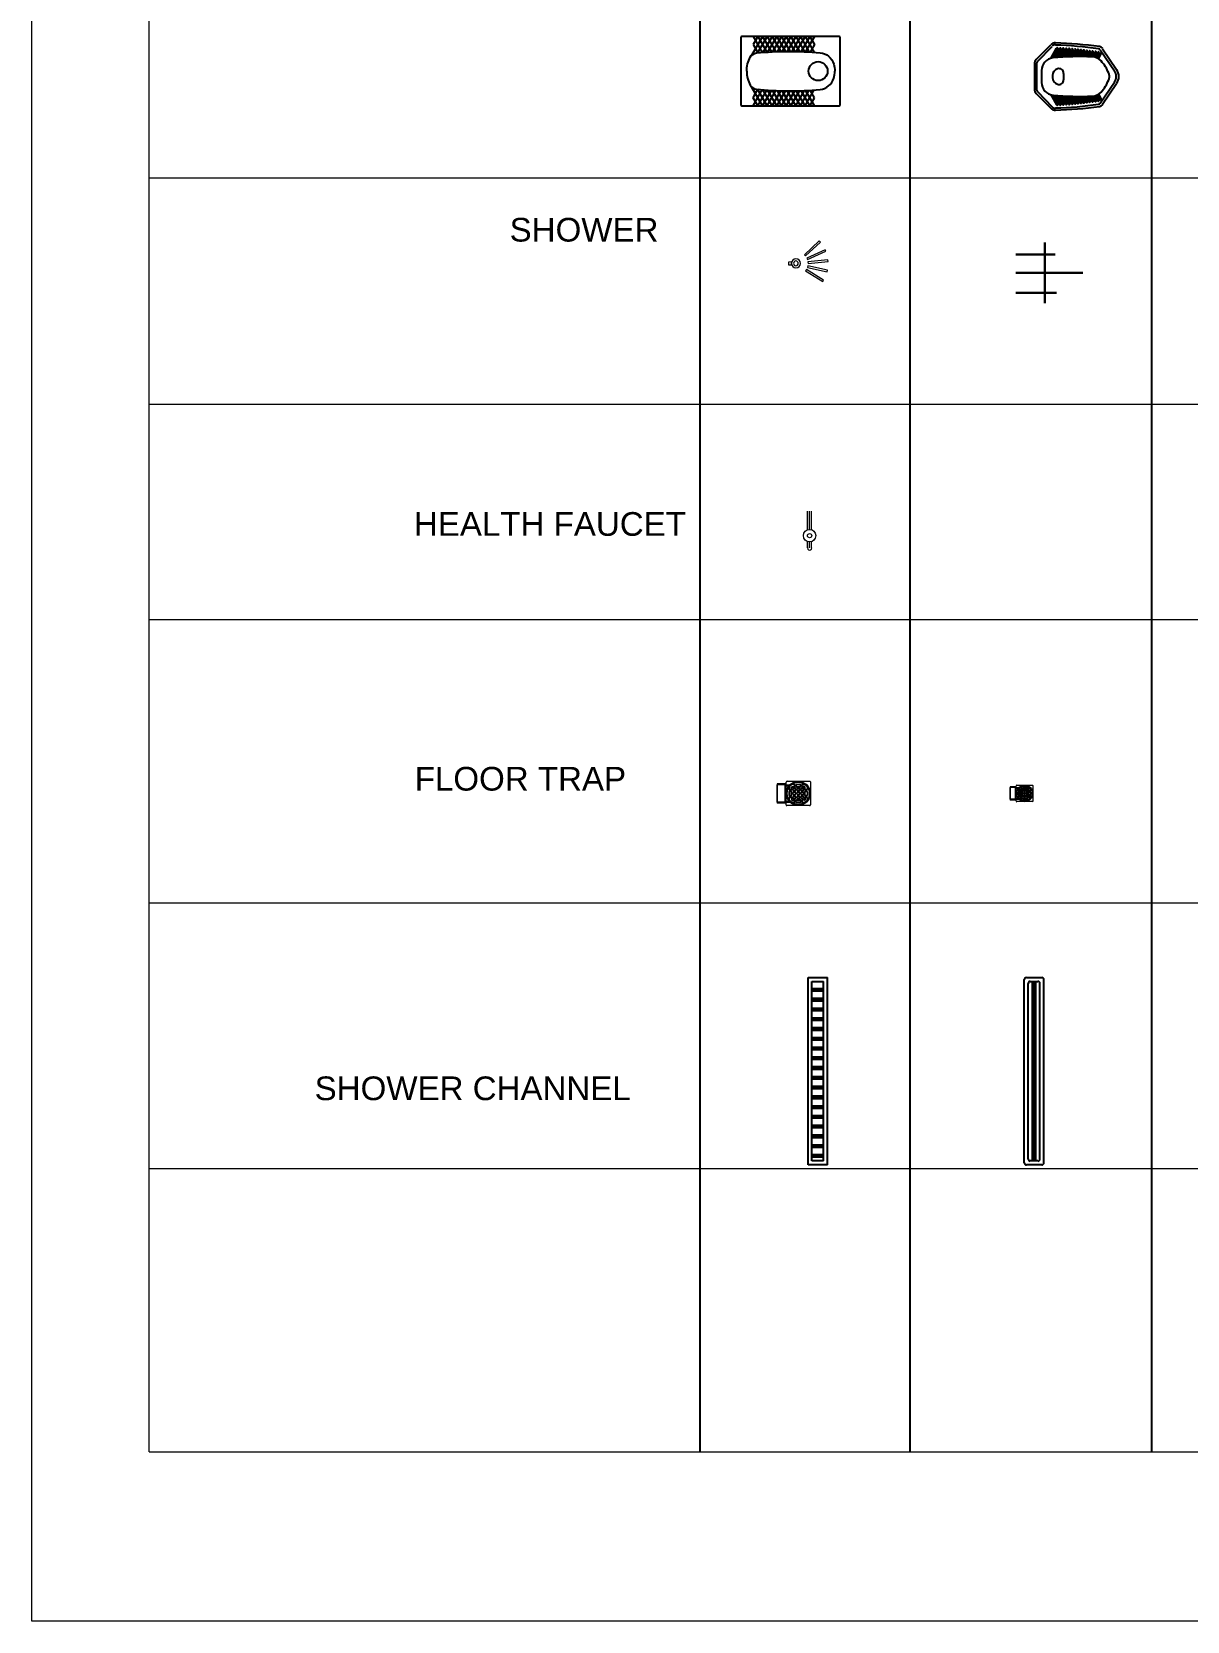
# Model space of a CAD drawing. Header units: millimetres. Extents: x 7765 to 58251, y -31150 to 10119.
# Drawn here: x 7765 to 15084, y -31150 to -21087 of the extents above; entities that cross this region are included whole.
import ezdxf

# ---------------------------------------------------------------- set-up
doc = ezdxf.new("R2010")
doc.units = ezdxf.units.MM
for name, color, linetype in [('cad-block.com', 250, 'Continuous'), ('CLINGLIGHT', 1, 'Continuous'), ('PLNT', 96, 'Continuous'), ('PP-AC RETURN PIPE', 11, 'Continuous')]:
    doc.layers.add(name, color=color, linetype=linetype)
for name, color, linetype, lineweight in [('FUR', 7, 'Continuous', 15), ('PP-OUTER', 7, 'Continuous', 5), ('SANITARY', 7, 'Continuous', 5), ('Sanitary Fix', 122, 'Continuous', 13), ('text', 7, 'Continuous', 5)]:
    doc.layers.add(name, color=color, linetype=linetype, lineweight=lineweight)
doc.styles.get("Standard").update_dxf_attribs({"font": 'Arial.ttf'})

# ---------------------------------------------------------------- blocks, each defined once
blk = doc.blocks.new('Squat toilet 1_top_cad-block.com')
at = {"color": 0}
blk.add_lwpolyline([(620, -850, 0.414214), (630, -840), (630, -420, 0.414214), (620, -410), (10, -410, 0.414214), (0, -420), (0, -840, 0.414214), (10, -850)], format="xyb", close=True, dxfattribs=at)
for points in [[(192, -410), (162, -462)], [(162, -410), (219, -507)], [(162, -462), (190, -509)], [(222, -410), (164, -511)], [(192, -410), (248, -506)], [(252, -410), (196, -509)], [(222, -410), (278, -505)], [(282, -410), (226, -507)], [(252, -410), (307, -505)], [(312, -410), (257, -506)], [(282, -410), (337, -505)], [(342, -410), (287, -505)], [(312, -410), (368, -506)], [(372, -410), (318, -505)], [(342, -410), (398, -506)], [(402, -410), (347, -505)], [(372, -410), (429, -508)], [(432, -410), (377, -506)], [(402, -410), (460, -510)], [(462, -410), (407, -507)], [(432, -410), (491, -512)], [(492, -410), (436, -508)], [(462, -410), (523, -515)], [(522, -410), (465, -510)], [(492, -410), (562, -530)], [(552, -410), (494, -512)], [(522, -410), (552, -462)], [(552, -462), (522, -515)], [(162, -798), (190, -751)], [(162, -850), (219, -753)], [(192, -850), (162, -798)], [(222, -850), (164, -749)], [(192, -850), (248, -754)], [(252, -850), (196, -751)], [(222, -850), (278, -755)], [(282, -850), (226, -753)], [(252, -850), (307, -755)], [(312, -850), (257, -754)], [(282, -850), (337, -755)], [(342, -850), (287, -755)], [(312, -850), (368, -754)], [(372, -850), (318, -755)], [(342, -850), (398, -754)], [(402, -850), (347, -755)], [(372, -850), (429, -752)], [(432, -850), (377, -754)], [(402, -850), (460, -750)], [(462, -850), (407, -753)], [(432, -850), (491, -748)], [(492, -850), (436, -752)], [(462, -850), (523, -745)], [(522, -850), (465, -750)], [(492, -850), (562, -730)], [(552, -850), (494, -748)], [(552, -798), (522, -745)], [(522, -850), (552, -798)]]:
    blk.add_lwpolyline(points, dxfattribs=at)
for points in [[(592, -630, 0.121831), (570, -542, 0.252068), (531, -515, 0.046835), (128, -514, 0.307999), (41, -585, 0.071783), (34, -630)], [(592, -630, -0.121831), (570, -718, -0.252068), (531, -745, -0.046835), (128, -746, -0.307999), (41, -675, -0.071783), (34, -630)]]:
    blk.add_lwpolyline(points, format="xyb", dxfattribs=at)
blk.add_circle((140, -630), 60, dxfattribs=at)
blk = doc.blocks.new('Squat toilet 6_top_cad-block.com')
at = {"color": 0}
for p, q in [((11, 107), (103, 200)), ((21, 98), (113, 191)), ((104, 115), (141, 180)), ((114, 117), (148, 176)), ((125, 118), (160, 179)), ((135, 119), (167, 175)), ((146, 120), (179, 177)), ((156, 121), (186, 173)), ((167, 121), (198, 176)), ((176, 122), (205, 172)), ((187, 123), (217, 175)), ((197, 123), (224, 171)), ((207, 124), (236, 173)), ((217, 124), (243, 169)), ((227, 125), (254, 171)), ((237, 125), (261, 167)), ((247, 125), (273, 170)), ((257, 125), (280, 166)), ((267, 125), (292, 168)), ((276, 126), (298, 164)), ((287, 126), (310, 166)), ((296, 126), (317, 162)), ((306, 126), (328, 163)), ((316, 125), (335, 159)), ((326, 125), (347, 161)), ((335, 125), (354, 157)), ((345, 125), (365, 159)), ((354, 124), (372, 155)), ((364, 124), (383, 156)), ((373, 123), (390, 152)), ((383, 122), (401, 154)), ((391, 119), (408, 150)), ((399, 116), (419, 151)), ((406, 112), (426, 147)), ((417, 169), (507, 35)), ((432, 176), (521, 45)), ((0, 79), (0, -79)), ((13, 79), (13, -79)), ((45, 38), (45, -38)), ((114, 6), (114, -6)), ((185, 20), (185, -20)), ((21, -98), (113, -192)), ((417, -169), (507, -35)), ((432, -176), (521, -45)), ((11, -107), (103, -200)), ((104, -115), (141, -180)), ((114, -117), (148, -176)), ((125, -118), (160, -179)), ((135, -119), (167, -175)), ((146, -120), (179, -177)), ((156, -121), (186, -173)), ((167, -121), (198, -176)), ((176, -122), (205, -172)), ((187, -123), (217, -175)), ((197, -123), (224, -171)), ((207, -124), (236, -173)), ((217, -124), (243, -169)), ((227, -125), (254, -171)), ((237, -125), (261, -167)), ((247, -125), (273, -170)), ((257, -125), (280, -166)), ((267, -125), (292, -168)), ((276, -126), (298, -164)), ((287, -126), (310, -166)), ((296, -126), (317, -162)), ((306, -126), (328, -163)), ((316, -125), (335, -159)), ((326, -125), (347, -161)), ((335, -125), (354, -157)), ((345, -125), (365, -159)), ((354, -124), (372, -155)), ((364, -124), (383, -156)), ((373, -123), (390, -152)), ((383, -122), (401, -154)), ((391, -119), (408, -150)), ((399, -116), (419, -151)), ((406, -112), (426, -147))]:
    blk.add_line(p, q, dxfattribs=at)
for centre, radius, start, end in [((132, 173), 40, 88.219, 135.6161), ((49, -2486), 2700, 82.2841, 88.219), ((40, 79), 40, 135.6161, 180), ((125, 38), 80, 95.493, 180), ((132, 173), 27, 87.9846, 135.6161), ((290, -1674), 1800, 87.5224, 95.493), ((39, -2479), 2680, 82.1249, 87.9846), ((145, 178), 4, 330, 150), ((164, 177), 4, 330, 150), ((183, 175), 4, 330, 150), ((202, 174), 4, 330, 150), ((221, 173), 4, 330, 150), ((239, 171), 4, 330, 150), ((258, 169), 4, 330, 150), ((276, 168), 4, 330, 150), ((295, 166), 4, 330, 150), ((313, 164), 4, 330, 150), ((332, 161), 4, 330, 150), ((350, 159), 4, 330, 150), ((368, 157), 4, 330, 150), ((364, 44), 80, 43.1876, 87.5224), ((387, 154), 4, 330, 150), ((405, 152), 4, 330, 150), ((404, 160), 16, 34.008, 82.1249), ((408, 160), 30, 34.008, 82.2841), ((423, 149), 4, 330, 150), ((40, 79), 27, 135.6161, 180), ((159, 6), 45, 106.9502, 180), ((155, 20), 30, 360, 106.9502), ((247, -66), 240, 21.34, 43.1876), ((415, 0), 60, 360, 21.34), ((415, 0), 60, 338.66, 360), ((455, 0), 63, 325.992, 34.008), ((455, 0), 80, 325.992, 34.008), ((40, -79), 40, 180, 224.3839), ((40, -79), 27, 180, 224.3839), ((125, -38), 80, 180, 264.507), ((159, -6), 45, 180, 253.0498), ((155, -20), 30, 253.0498, 360), ((364, -44), 80, 272.4776, 316.8124), ((247, 66), 240, 316.8124, 338.66), ((132, -173), 40, 224.3839, 271.781), ((132, -173), 27, 224.3839, 272.0154), ((290, 1674), 1800, 264.507, 272.4776), ((39, 2479), 2680, 272.0154, 277.8751), ((49, 2486), 2700, 271.781, 277.7159), ((145, -178), 4, 210, 30), ((164, -177), 4, 210, 30), ((183, -175), 4, 210, 30), ((202, -174), 4, 210, 30), ((221, -173), 4, 210, 30), ((239, -171), 4, 210, 30), ((258, -169), 4, 210, 30), ((276, -168), 4, 210, 30), ((295, -166), 4, 210, 30), ((313, -164), 4, 210, 30), ((332, -161), 4, 210, 30), ((350, -159), 4, 210, 30), ((368, -157), 4, 210, 30), ((387, -154), 4, 210, 30), ((405, -152), 4, 210, 30), ((404, -160), 16, 277.8751, 325.992), ((408, -160), 30, 277.7159, 325.992), ((423, -149), 4, 210, 30)]:
    blk.add_arc(centre, radius, start, end, dxfattribs=at)
blk = doc.blocks.new('shower')
at = {"layer": 'FUR'}
for points in [[(188271360, -10909171), (188271368, -10909184), (188271212, -10909287), (188271204, -10909274)], [(188271403, -10909259), (188271407, -10909273), (188271226, -10909320), (188271223, -10909306)], [(188271077, -10909333), (188271077, -10909360), (188271049, -10909360), (188271049, -10909333)], [(188271349, -10909535), (188271339, -10909547), (188271199, -10909423), (188271209, -10909412)], [(188271397, -10909451), (188271391, -10909465), (188271220, -10909392), (188271226, -10909378)], [(188271416, -10909355), (188271415, -10909370), (188271229, -10909357), (188271230, -10909342)]]:
    blk.add_lwpolyline(points, close=True, dxfattribs=at)
for radius in [42, 22.2]:
    blk.add_circle((188271117, -10909346), radius, dxfattribs=at)
blk = doc.blocks.new('PP-shower')
at = {"layer": 'Sanitary Fix', "lineweight": 30}
for p, q in [((0, 117), (249, 117)), ((183, -192), (183, 193)), ((0, 0), (423, 0)), ((0, -127), (256, -127))]:
    blk.add_line(p, q, dxfattribs=at)
blk = doc.blocks.new('FLOOR TRAP')
at = {"linetype": 'Continuous'}
for p, q in [((51, 61), (0, 61)), ((0, 61), (0, -61)), ((51, 61), (58, 55)), ((58, -73), (58, 72)), ((63, 77), (207, 77)), ((78, 40), (75, 40)), ((75, 40), (75, 28)), ((78, 28), (75, 28)), ((75, 10), (75, -10)), ((78, 10), (75, 10)), ((78, 40), (78, 28)), ((78, 10), (78, -10)), ((81, 25), (88, 25)), ((81, 25), (81, 22)), ((81, 22), (88, 22)), ((88, 16), (81, 16)), ((81, 16), (81, 13)), ((88, 13), (81, 13)), ((88, 13), (88, 16)), ((91, 28), (91, 40)), ((94, 40), (91, 40)), ((91, 28), (94, 28)), ((91, -10), (91, 10)), ((91, 10), (94, 10)), ((94, 28), (94, 40)), ((94, -10), (94, 10)), ((95, 59), (95, 56)), ((106, 59), (95, 59)), ((106, 56), (95, 56)), ((95, 43), (95, 40)), ((95, 43), (106, 43)), ((95, 40), (106, 40)), ((100, 21), (100, 28)), ((103, 28), (100, 28)), ((103, 21), (100, 21)), ((100, -3), (100, 3)), ((103, 3), (100, 3)), ((103, 21), (103, 28)), ((103, -3), (103, 3)), ((106, 56), (106, 59)), ((106, 40), (106, 43)), ((106, 34), (113, 34)), ((106, 31), (106, 34)), ((106, 31), (113, 31)), ((113, 18), (106, 18)), ((106, 18), (106, 15)), ((113, 15), (106, 15)), ((106, 10), (113, 10)), ((106, 7), (106, 10)), ((106, 7), (113, 7)), ((110, 46), (110, 53)), ((113, 53), (110, 53)), ((110, 46), (113, 46)), ((113, 46), (113, 53)), ((113, 34), (113, 31)), ((113, 18), (113, 15)), ((113, 10), (113, 7)), ((116, 28), (116, 21)), ((119, 28), (116, 28)), ((116, 21), (119, 21)), ((116, 3), (116, -3)), ((119, 3), (116, 3)), ((118, 53), (118, 46)), ((121, 53), (118, 53)), ((118, 46), (121, 46)), ((119, 28), (119, 21)), ((119, 3), (119, -3)), ((121, 53), (121, 46)), ((124, 56), (124, 59)), ((124, 59), (144, 59)), ((124, 56), (144, 56)), ((124, 43), (144, 43)), ((124, 43), (124, 40)), ((124, 40), (144, 40)), ((125, 21), (125, 28)), ((128, 28), (125, 28)), ((128, 21), (125, 21)), ((125, -3), (125, 3)), ((128, 3), (125, 3)), ((128, 21), (128, 28)), ((128, -3), (128, 3)), ((131, 34), (138, 34)), ((131, 31), (131, 34)), ((131, 31), (138, 31)), ((138, 18), (131, 18)), ((131, 18), (131, 15)), ((138, 15), (131, 15)), ((131, 10), (138, 10)), ((131, 7), (131, 10)), ((131, 7), (138, 7)), ((138, 34), (138, 31)), ((138, 18), (138, 15)), ((138, 10), (138, 7)), ((141, 28), (141, 21)), ((144, 28), (141, 28)), ((141, 21), (144, 21)), ((141, 3), (141, -3)), ((144, 3), (141, 3)), ((144, 59), (144, 56)), ((144, 43), (144, 40)), ((144, 28), (144, 21)), ((144, 3), (144, -3)), ((148, 46), (148, 53)), ((150, 53), (148, 53)), ((148, 46), (150, 46)), ((149, 21), (149, 28)), ((152, 28), (149, 28)), ((152, 21), (149, 21)), ((149, -3), (149, 3)), ((152, 3), (149, 3)), ((150, 46), (150, 53)), ((152, 21), (152, 28)), ((152, -3), (152, 3)), ((156, 46), (156, 53)), ((156, 53), (159, 53)), ((159, 46), (156, 46)), ((156, 34), (162, 34)), ((156, 31), (156, 34)), ((156, 31), (162, 31)), ((162, 18), (156, 18)), ((156, 18), (156, 15)), ((162, 15), (156, 15)), ((156, 10), (162, 10)), ((156, 7), (156, 10)), ((156, 7), (162, 7)), ((159, 46), (159, 53)), ((162, 59), (174, 59)), ((162, 56), (162, 59)), ((162, 56), (174, 56)), ((174, 43), (162, 43)), ((162, 40), (162, 43)), ((174, 40), (162, 40)), ((162, 34), (162, 31)), ((162, 18), (162, 15)), ((162, 10), (162, 7)), ((166, 28), (166, 21)), ((169, 28), (166, 28)), ((166, 21), (169, 21)), ((166, 3), (166, -3)), ((169, 3), (166, 3)), ((169, 28), (169, 21)), ((169, 3), (169, -3)), ((174, 59), (174, 56)), ((174, 43), (174, 40)), ((174, 28), (174, 40)), ((174, 40), (177, 40)), ((177, 28), (174, 28)), ((174, -10), (174, 10)), ((177, 10), (174, 10)), ((177, 28), (177, 40)), ((177, -10), (177, 10)), ((187, 25), (181, 25)), ((187, 22), (181, 22)), ((181, 16), (187, 16)), ((181, 13), (181, 16)), ((181, 13), (187, 13)), ((187, 25), (187, 22)), ((187, 16), (187, 13)), ((190, 40), (190, 28)), ((190, 40), (193, 40)), ((190, 28), (193, 28)), ((190, 10), (190, -10)), ((190, 10), (193, 10)), ((193, 40), (193, 28)), ((193, 10), (193, -10)), ((211, 73), (211, -72)), ((51, -61), (0, -61)), ((51, -61), (58, -55)), ((206, -77), (62, -77)), ((75, -10), (78, -10)), ((75, -40), (75, -28)), ((78, -28), (75, -28)), ((78, -40), (75, -40)), ((78, -40), (78, -28)), ((81, -13), (88, -13)), ((81, -13), (81, -16)), ((81, -16), (88, -16)), ((81, -25), (81, -22)), ((81, -22), (88, -22)), ((81, -25), (88, -25)), ((88, -13), (88, -16)), ((91, -10), (94, -10)), ((91, -28), (94, -28)), ((91, -28), (91, -40)), ((94, -40), (91, -40)), ((94, -28), (94, -40)), ((95, -40), (106, -40)), ((95, -43), (95, -40)), ((95, -43), (106, -43)), ((95, -59), (95, -56)), ((106, -56), (95, -56)), ((106, -59), (95, -59)), ((103, -3), (100, -3)), ((100, -28), (100, -21)), ((103, -21), (100, -21)), ((103, -28), (100, -28)), ((103, -28), (103, -21)), ((113, -7), (106, -7)), ((106, -7), (106, -10)), ((113, -10), (106, -10)), ((106, -15), (113, -15)), ((106, -18), (106, -15)), ((106, -18), (113, -18)), ((113, -31), (106, -31)), ((106, -31), (106, -34)), ((113, -34), (106, -34)), ((106, -40), (106, -43)), ((106, -56), (106, -59)), ((110, -46), (110, -53)), ((110, -46), (113, -46)), ((113, -53), (110, -53)), ((113, -7), (113, -10)), ((113, -15), (113, -18)), ((113, -31), (113, -34)), ((113, -46), (113, -53)), ((116, -3), (119, -3)), ((116, -21), (116, -28)), ((119, -21), (116, -21)), ((116, -28), (119, -28)), ((118, -53), (118, -46)), ((118, -46), (121, -46)), ((121, -53), (118, -53)), ((119, -21), (119, -28)), ((121, -53), (121, -46)), ((124, -40), (144, -40)), ((124, -43), (124, -40)), ((124, -43), (144, -43)), ((144, -56), (124, -56)), ((124, -56), (124, -59)), ((144, -59), (124, -59)), ((128, -3), (125, -3)), ((125, -28), (125, -21)), ((128, -21), (125, -21)), ((128, -28), (125, -28)), ((128, -28), (128, -21)), ((138, -7), (131, -7)), ((131, -7), (131, -10)), ((138, -10), (131, -10)), ((131, -15), (138, -15)), ((131, -18), (131, -15)), ((131, -18), (138, -18)), ((138, -31), (131, -31)), ((131, -31), (131, -34)), ((138, -34), (131, -34)), ((138, -7), (138, -10)), ((138, -15), (138, -18)), ((138, -31), (138, -34)), ((141, -3), (144, -3)), ((141, -21), (141, -28)), ((144, -21), (141, -21)), ((141, -28), (144, -28)), ((144, -21), (144, -28)), ((144, -43), (144, -40)), ((144, -56), (144, -59)), ((148, -46), (148, -53)), ((148, -46), (150, -46)), ((148, -53), (151, -53)), ((152, -3), (149, -3)), ((149, -28), (149, -21)), ((152, -21), (149, -21)), ((152, -28), (149, -28)), ((150, -46), (150, -53)), ((152, -28), (152, -21)), ((162, -7), (156, -7)), ((156, -7), (156, -10)), ((162, -10), (156, -10)), ((156, -15), (162, -15)), ((156, -18), (156, -15)), ((156, -18), (162, -18)), ((162, -31), (156, -31)), ((156, -31), (156, -34)), ((162, -34), (156, -34)), ((156, -46), (156, -53)), ((159, -46), (156, -46)), ((156, -53), (159, -53)), ((159, -46), (159, -53)), ((162, -7), (162, -10)), ((162, -15), (162, -18)), ((162, -31), (162, -34)), ((174, -40), (162, -40)), ((162, -40), (162, -43)), ((174, -43), (162, -43)), ((162, -56), (162, -59)), ((162, -56), (174, -56)), ((162, -59), (174, -59)), ((166, -3), (169, -3)), ((166, -21), (166, -28)), ((169, -21), (166, -21)), ((166, -28), (169, -28)), ((169, -21), (169, -28)), ((177, -10), (174, -10)), ((174, -28), (174, -40)), ((177, -28), (174, -28)), ((174, -43), (174, -40)), ((174, -40), (177, -40)), ((174, -59), (174, -56)), ((177, -28), (177, -40)), ((187, -13), (181, -13)), ((181, -13), (181, -16)), ((187, -16), (181, -16)), ((187, -22), (181, -22)), ((187, -25), (181, -25)), ((187, -13), (187, -16)), ((187, -25), (187, -22)), ((193, -10), (190, -10)), ((190, -28), (193, -28)), ((190, -40), (190, -28)), ((190, -40), (193, -40)), ((193, -40), (193, -28))]:
    blk.add_line(p, q, dxfattribs=at)
at = {"linetype": 'Continuous', "ltscale": 0.005}
for p, q in [((49, 55), (0, 55)), ((49, 55), (49, -55)), ((49, 55), (55, 49)), ((55, 49), (75, 49)), ((58, 55), (81, 55)), ((49, -55), (0, -55)), ((49, -55), (55, -49)), ((55, -49), (75, -49)), ((58, -55), (80, -55))]:
    blk.add_line(p, q, dxfattribs=at)
blk.add_line((0, -55), (0, 55))
for radius in [76.7, 70.3]:
    blk.add_circle((134, 0), radius, dxfattribs=at)
at = {"linetype": 'Continuous'}
for centre, radius, start, end in [((63, 72), 4.95, 90, 180), ((95, 40), 19.5, 90, 180), ((81, 28), 6.27, 180, 270), ((81, 10), 6.27, 90, 180), ((95, 40), 16.5, 90, 180), ((81, 28), 3.3, 180, 270), ((81, 10), 3.3, 90, 180), ((88, 28), 6.27, 270, 360), ((88, 28), 3.3, 270, 360), ((88, 10), 6.27, 360, 90), ((88, 10), 3.3, 360, 90), ((95, 40), 3.3, 90, 180), ((95, 40), 0.33, 90, 180), ((106, 28), 6.27, 90, 180), ((106, 21), 6.27, 180, 270), ((106, 3), 6.27, 90, 180), ((106, 28), 3.3, 90, 180), ((106, 28), 3.3, 90, 180), ((106, 21), 3.3, 180, 270), ((106, 3), 3.3, 90, 180), ((106, 3), 3.3, 90, 180), ((106, 53), 6.27, 360, 90), ((106, 53), 3.3, 360, 90), ((106, 46), 6.27, 270, 360), ((106, 46), 3.3, 270, 360), ((113, 28), 6.27, 360, 90), ((113, 28), 3.3, 360, 90), ((113, 21), 3.3, 270, 360), ((113, 21), 6.27, 270, 0), ((113, 3), 6.27, 360, 90), ((113, 3), 3.3, 360, 90), ((124, 53), 6.27, 90, 180), ((124, 46), 6.27, 180, 270), ((124, 53), 3.3, 90, 180), ((124, 46), 3.3, 180, 270), ((131, 28), 6.27, 90, 180), ((131, 21), 6.27, 180, 270), ((131, 3), 6.27, 90, 180), ((131, 28), 3.3, 90, 180), ((131, 28), 3.3, 90, 180), ((131, 21), 3.3, 180, 270), ((131, 3), 3.3, 90, 180), ((131, 3), 3.3, 90, 180), ((138, 28), 6.27, 360, 90), ((138, 28), 3.3, 360, 90), ((138, 21), 3.3, 270, 0), ((138, 21), 6.27, 270, 0), ((138, 3), 6.27, 360, 90), ((138, 3), 3.3, 360, 90), ((144, 53), 6.27, 360, 90), ((144, 53), 3.3, 360, 90), ((144, 46), 6.27, 270, 360), ((144, 46), 3.3, 270, 360), ((156, 28), 6.27, 90, 180), ((156, 21), 6.27, 180, 270), ((156, 3), 6.27, 90, 180), ((156, 28), 3.3, 90, 180), ((156, 21), 3.3, 180, 270), ((156, 3), 3.3, 90, 180), ((156, 3), 3.3, 90, 180), ((162, 53), 6.27, 90, 180), ((162, 46), 6.27, 180, 270), ((162, 53), 3.3, 90, 180), ((162, 46), 3.3, 180, 270), ((162, 28), 6.27, 360, 90), ((162, 28), 3.3, 360, 90), ((162, 21), 3.3, 270, 0), ((162, 21), 6.27, 270, 0), ((162, 3), 6.27, 360, 90), ((162, 3), 3.3, 360, 90), ((174, 40), 19.5, 0, 90), ((174, 40), 16.5, 0, 90), ((174, 40), 3.3, 0, 90), ((174, 40), 0.33, 0, 90), ((181, 28), 6.27, 180, 270), ((181, 10), 6.27, 90, 180), ((181, 28), 3.3, 180, 270), ((181, 10), 3.3, 90, 180), ((187, 28), 3.3, 270, 0), ((187, 28), 6.27, 270, 0), ((187, 10), 6.27, 360, 90), ((187, 10), 3.3, 360, 90), ((207, 73), 4.13, 360, 90), ((61, -73), 3.62, 171.2591, 278.7567), ((81, -10), 6.27, 180, 270), ((81, -28), 6.27, 90, 180), ((95, -40), 19.5, 180, 270), ((81, -10), 3.3, 180, 270), ((81, -28), 3.3, 90, 180), ((95, -40), 16.5, 180, 270), ((88, -10), 6.27, 270, 360), ((88, -10), 3.3, 270, 360), ((88, -28), 6.27, 360, 90), ((88, -28), 3.3, 360, 90), ((95, -40), 3.3, 180, 270), ((95, -40), 0.33, 180, 270), ((106, -3), 6.27, 180, 270), ((106, -21), 6.27, 90, 180), ((106, -28), 6.27, 180, 270), ((106, -3), 3.3, 180, 270), ((106, -21), 3.3, 90, 180), ((106, -21), 3.3, 90, 180), ((106, -28), 3.3, 180, 270), ((106, -46), 6.27, 360, 90), ((106, -46), 3.3, 360, 90), ((106, -53), 6.27, 270, 0), ((106, -53), 3.3, 270, 0), ((113, -3), 3.3, 270, 360), ((113, -3), 6.27, 270, 0), ((113, -21), 6.27, 360, 90), ((113, -21), 3.3, 360, 90), ((113, -28), 3.3, 270, 360), ((113, -28), 6.27, 270, 0), ((124, -46), 6.27, 90, 180), ((124, -53), 6.27, 180, 270), ((124, -46), 3.3, 90, 180), ((124, -53), 3.3, 180, 270), ((131, -3), 6.27, 180, 270), ((131, -21), 6.27, 90, 180), ((131, -28), 6.27, 180, 270), ((131, -3), 3.3, 180, 270), ((131, -21), 3.3, 90, 180), ((131, -21), 3.3, 90, 180), ((131, -28), 3.3, 180, 270), ((138, -3), 3.3, 270, 0), ((138, -3), 6.27, 270, 0), ((138, -21), 6.27, 360, 90), ((138, -21), 3.3, 360, 90), ((138, -28), 3.3, 270, 0), ((138, -28), 6.27, 270, 0), ((144, -46), 6.27, 360, 90), ((144, -46), 3.3, 360, 90), ((144, -53), 3.3, 269.679, 359.679), ((144, -53), 6.27, 269.679, 359.679), ((156, -3), 6.27, 180, 270), ((156, -21), 6.27, 90, 180), ((156, -28), 6.27, 180, 270), ((156, -3), 3.3, 180, 270), ((156, -21), 3.3, 90, 180), ((156, -21), 3.3, 90, 180), ((156, -28), 3.3, 180, 270), ((162, -46), 6.27, 90, 180), ((162, -53), 6.27, 180, 270), ((162, -46), 3.3, 90, 180), ((162, -53), 3.3, 180, 270), ((162, -3), 3.3, 270, 0), ((162, -3), 6.27, 270, 0), ((162, -21), 6.27, 360, 90), ((162, -21), 3.3, 360, 90), ((162, -28), 3.3, 270, 0), ((162, -28), 6.27, 270, 0), ((181, -10), 6.27, 180, 270), ((181, -28), 6.27, 90, 180), ((174, -40), 3.3, 270, 360), ((174, -40), 0.33, 270, 360), ((174, -40), 19.5, 270, 360), ((174, -40), 16.5, 270, 360), ((181, -10), 3.3, 180, 270), ((181, -28), 3.3, 90, 180), ((187, -10), 3.3, 270, 0), ((187, -10), 6.27, 270, 0), ((187, -28), 6.27, 360, 90), ((187, -28), 3.3, 360, 90), ((206, -72), 4.95, 270, 360)]:
    blk.add_arc(centre, radius, start, end, dxfattribs=at)
blk = doc.blocks.new('NT')
at = {"linetype": 'Continuous'}
for p, q in [((35, 42), (0, 42)), ((0, 42), (0, -42)), ((35, 42), (39, 37)), ((39, -50), (39, 49)), ((43, 52), (141, 52)), ((53, 27), (51, 27)), ((51, 27), (51, 19)), ((53, 19), (51, 19)), ((51, 7), (51, -7)), ((53, 7), (51, 7)), ((53, 27), (53, 19)), ((53, 7), (53, -7)), ((56, 17), (60, 17)), ((56, 17), (56, 15)), ((56, 15), (60, 15)), ((60, 11), (56, 11)), ((56, 11), (56, 9)), ((60, 9), (56, 9)), ((60, 9), (60, 11)), ((62, 19), (62, 27)), ((64, 27), (62, 27)), ((62, 19), (64, 19)), ((62, -7), (62, 7)), ((62, 7), (64, 7)), ((64, 19), (64, 27)), ((64, -7), (64, 7)), ((65, 40), (65, 38)), ((72, 40), (65, 40)), ((72, 38), (65, 38)), ((65, 29), (65, 27)), ((65, 29), (72, 29)), ((65, 27), (72, 27)), ((68, 15), (68, 19)), ((70, 19), (68, 19)), ((70, 15), (68, 15)), ((68, -2), (68, 2)), ((70, 2), (68, 2)), ((70, 15), (70, 19)), ((70, -2), (70, 2)), ((72, 38), (72, 40)), ((72, 27), (72, 29)), ((72, 23), (77, 23)), ((72, 21), (72, 23)), ((72, 21), (77, 21)), ((77, 12), (72, 12)), ((72, 12), (72, 10)), ((77, 10), (72, 10)), ((72, 7), (77, 7)), ((72, 4), (72, 7)), ((72, 4), (77, 4)), ((75, 31), (75, 36)), ((77, 36), (75, 36)), ((75, 31), (77, 31)), ((77, 31), (77, 36)), ((77, 23), (77, 21)), ((77, 12), (77, 10)), ((77, 7), (77, 4)), ((79, 19), (79, 15)), ((81, 19), (79, 19)), ((79, 15), (81, 15)), ((79, 2), (79, -2)), ((81, 2), (79, 2)), ((81, 36), (81, 31)), ((83, 36), (81, 36)), ((81, 31), (83, 31)), ((81, 19), (81, 15)), ((81, 2), (81, -2)), ((83, 36), (83, 31)), ((85, 38), (85, 40)), ((85, 40), (98, 40)), ((85, 38), (98, 38)), ((85, 29), (98, 29)), ((85, 29), (85, 27)), ((85, 27), (98, 27)), ((85, 15), (85, 19)), ((87, 19), (85, 19)), ((87, 15), (85, 15)), ((85, -2), (85, 2)), ((87, 2), (85, 2)), ((87, 15), (87, 19)), ((87, -2), (87, 2)), ((89, 23), (94, 23)), ((89, 21), (89, 23)), ((89, 21), (94, 21)), ((94, 12), (89, 12)), ((89, 12), (89, 10)), ((94, 10), (89, 10)), ((89, 7), (94, 7)), ((89, 4), (89, 7)), ((89, 4), (94, 4)), ((94, 23), (94, 21)), ((94, 12), (94, 10)), ((94, 7), (94, 4)), ((96, 19), (96, 15)), ((98, 19), (96, 19)), ((96, 15), (98, 15)), ((96, 2), (96, -2)), ((98, 2), (96, 2)), ((98, 40), (98, 38)), ((98, 29), (98, 27)), ((98, 19), (98, 15)), ((98, 2), (98, -2)), ((101, 31), (101, 36)), ((103, 36), (101, 36)), ((101, 31), (103, 31)), ((102, 15), (102, 19)), ((104, 19), (102, 19)), ((104, 15), (102, 15)), ((102, -2), (102, 2)), ((104, 2), (102, 2)), ((103, 31), (103, 36)), ((104, 15), (104, 19)), ((104, -2), (104, 2)), ((106, 31), (106, 36)), ((106, 36), (108, 36)), ((108, 31), (106, 31)), ((106, 23), (111, 23)), ((106, 21), (106, 23)), ((106, 21), (111, 21)), ((111, 12), (106, 12)), ((106, 12), (106, 10)), ((111, 10), (106, 10)), ((106, 7), (111, 7)), ((106, 4), (106, 7)), ((106, 4), (111, 4)), ((108, 31), (108, 36)), ((111, 40), (119, 40)), ((111, 38), (111, 40)), ((111, 38), (119, 38)), ((119, 29), (111, 29)), ((111, 27), (111, 29)), ((119, 27), (111, 27)), ((111, 23), (111, 21)), ((111, 12), (111, 10)), ((111, 7), (111, 4)), ((113, 19), (113, 15)), ((115, 19), (113, 19)), ((113, 15), (115, 15)), ((113, 2), (113, -2)), ((115, 2), (113, 2)), ((115, 19), (115, 15)), ((115, 2), (115, -2)), ((119, 40), (119, 38)), ((119, 29), (119, 27)), ((119, 19), (119, 27)), ((119, 27), (121, 27)), ((121, 19), (119, 19)), ((119, -7), (119, 7)), ((121, 7), (119, 7)), ((121, 19), (121, 27)), ((121, -7), (121, 7)), ((128, 17), (123, 17)), ((128, 15), (123, 15)), ((123, 11), (128, 11)), ((123, 9), (123, 11)), ((123, 9), (128, 9)), ((128, 17), (128, 15)), ((128, 11), (128, 9)), ((130, 27), (130, 19)), ((130, 27), (132, 27)), ((130, 19), (132, 19)), ((130, 7), (130, -7)), ((130, 7), (132, 7)), ((132, 27), (132, 19)), ((132, 7), (132, -7)), ((144, 50), (144, -49)), ((35, -42), (0, -42)), ((35, -42), (39, -37)), ((141, -52), (42, -52)), ((51, -7), (53, -7)), ((51, -27), (51, -19)), ((53, -19), (51, -19)), ((53, -27), (51, -27)), ((53, -27), (53, -19)), ((56, -9), (60, -9)), ((56, -9), (56, -11)), ((56, -11), (60, -11)), ((56, -17), (56, -15)), ((56, -15), (60, -15)), ((56, -17), (60, -17)), ((60, -9), (60, -11)), ((62, -7), (64, -7)), ((62, -19), (64, -19)), ((62, -19), (62, -27)), ((64, -27), (62, -27)), ((64, -19), (64, -27)), ((65, -27), (72, -27)), ((65, -29), (65, -27)), ((65, -29), (72, -29)), ((65, -40), (65, -38)), ((72, -38), (65, -38)), ((72, -40), (65, -40)), ((70, -2), (68, -2)), ((68, -19), (68, -15)), ((70, -15), (68, -15)), ((70, -19), (68, -19)), ((70, -19), (70, -15)), ((77, -5), (72, -5)), ((72, -5), (72, -7)), ((77, -7), (72, -7)), ((72, -10), (77, -10)), ((72, -12), (72, -10)), ((72, -12), (77, -12)), ((77, -21), (72, -21)), ((72, -21), (72, -23)), ((77, -23), (72, -23)), ((72, -27), (72, -29)), ((72, -38), (72, -40)), ((75, -32), (75, -36)), ((75, -32), (77, -32)), ((77, -36), (75, -36)), ((77, -5), (77, -7)), ((77, -10), (77, -12)), ((77, -21), (77, -23)), ((77, -32), (77, -36)), ((79, -2), (81, -2)), ((79, -15), (79, -19)), ((81, -15), (79, -15)), ((79, -19), (81, -19)), ((81, -15), (81, -19)), ((81, -36), (81, -32)), ((81, -32), (83, -32)), ((83, -36), (81, -36)), ((83, -36), (83, -32)), ((87, -2), (85, -2)), ((85, -19), (85, -15)), ((87, -15), (85, -15)), ((87, -19), (85, -19)), ((85, -27), (98, -27)), ((85, -29), (85, -27)), ((85, -29), (98, -29)), ((98, -38), (85, -38)), ((85, -38), (85, -40)), ((98, -40), (85, -40)), ((87, -19), (87, -15)), ((94, -5), (89, -5)), ((89, -5), (89, -7)), ((94, -7), (89, -7)), ((89, -10), (94, -10)), ((89, -12), (89, -10)), ((89, -12), (94, -12)), ((94, -21), (89, -21)), ((89, -21), (89, -23)), ((94, -23), (89, -23)), ((94, -5), (94, -7)), ((94, -10), (94, -12)), ((94, -21), (94, -23)), ((96, -2), (98, -2)), ((96, -15), (96, -19)), ((98, -15), (96, -15)), ((96, -19), (98, -19)), ((98, -15), (98, -19)), ((98, -29), (98, -27)), ((98, -38), (98, -40)), ((101, -32), (101, -36)), ((101, -32), (103, -32)), ((101, -36), (103, -36)), ((104, -2), (102, -2)), ((102, -19), (102, -15)), ((104, -15), (102, -15)), ((104, -19), (102, -19)), ((103, -32), (103, -36)), ((104, -19), (104, -15)), ((111, -5), (106, -5)), ((106, -5), (106, -7)), ((111, -7), (106, -7)), ((106, -10), (111, -10)), ((106, -12), (106, -10)), ((106, -12), (111, -12)), ((111, -21), (106, -21)), ((106, -21), (106, -23)), ((111, -23), (106, -23)), ((106, -32), (106, -36)), ((108, -32), (106, -32)), ((106, -36), (108, -36)), ((108, -32), (108, -36)), ((111, -5), (111, -7)), ((111, -10), (111, -12)), ((111, -21), (111, -23)), ((119, -27), (111, -27)), ((111, -27), (111, -29)), ((119, -29), (111, -29)), ((111, -38), (111, -40)), ((111, -38), (119, -38)), ((111, -40), (119, -40)), ((113, -2), (115, -2)), ((113, -15), (113, -19)), ((115, -15), (113, -15)), ((113, -19), (115, -19)), ((115, -15), (115, -19)), ((121, -7), (119, -7)), ((119, -19), (119, -27)), ((121, -19), (119, -19)), ((119, -29), (119, -27)), ((119, -27), (121, -27)), ((119, -40), (119, -38)), ((121, -19), (121, -27)), ((128, -9), (123, -9)), ((123, -9), (123, -11)), ((128, -11), (123, -11)), ((128, -15), (123, -15)), ((128, -17), (123, -17)), ((128, -9), (128, -11)), ((128, -17), (128, -15)), ((132, -7), (130, -7)), ((130, -19), (132, -19)), ((130, -27), (130, -19)), ((130, -27), (132, -27)), ((132, -27), (132, -19))]:
    blk.add_line(p, q, dxfattribs=at)
at = {"linetype": 'Continuous', "ltscale": 0.005}
for p, q in [((33, 37), (0, 37)), ((33, 37), (33, -37)), ((33, 37), (37, 33)), ((37, 33), (51, 33)), ((39, 37), (55, 37)), ((33, -37), (0, -37)), ((33, -37), (37, -33)), ((37, -33), (51, -33)), ((39, -37), (55, -37))]:
    blk.add_line(p, q, dxfattribs=at)
blk.add_line((0, -37), (0, 37))
for radius in [52.3, 48]:
    blk.add_circle((92, 0), radius, dxfattribs=at)
at = {"linetype": 'Continuous'}
for centre, radius, start, end in [((43, 49), 3.38, 90, 180), ((65, 27), 13.3, 90, 180), ((56, 19), 4.28, 180, 270), ((56, 7), 4.28, 90, 180), ((65, 27), 11.3, 90, 180), ((56, 19), 2.25, 180, 270), ((56, 7), 2.25, 90, 180), ((60, 19), 4.28, 270, 360), ((60, 19), 2.25, 270, 360), ((60, 7), 4.28, 360, 90), ((60, 7), 2.25, 360, 90), ((65, 27), 2.25, 90, 180), ((65, 27), 0.225, 90, 180), ((72, 19), 4.28, 90, 180), ((72, 15), 4.28, 180, 270), ((72, 2), 4.28, 90, 180), ((72, 19), 2.25, 90, 180), ((72, 19), 2.25, 90, 180), ((72, 15), 2.25, 180, 270), ((72, 2), 2.25, 90, 180), ((72, 2), 2.25, 90, 180), ((72, 36), 4.28, 360, 90), ((72, 36), 2.25, 360, 90), ((72, 31), 4.28, 270, 360), ((72, 31), 2.25, 270, 360), ((77, 19), 4.28, 360, 90), ((77, 19), 2.25, 360, 90), ((77, 15), 2.25, 270, 360), ((77, 15), 4.28, 270, 0), ((77, 2), 4.28, 360, 90), ((77, 2), 2.25, 360, 90), ((85, 36), 4.28, 90, 180), ((85, 31), 4.28, 180, 270), ((85, 36), 2.25, 90, 180), ((85, 31), 2.25, 180, 270), ((89, 19), 4.28, 90, 180), ((89, 15), 4.28, 180, 270), ((89, 2), 4.28, 90, 180), ((89, 19), 2.25, 90, 180), ((89, 19), 2.25, 90, 180), ((89, 15), 2.25, 180, 270), ((89, 2), 2.25, 90, 180), ((89, 2), 2.25, 90, 180), ((94, 19), 4.28, 360, 90), ((94, 19), 2.25, 360, 90), ((94, 15), 2.25, 270, 0), ((94, 15), 4.28, 270, 0), ((94, 2), 4.28, 360, 90), ((94, 2), 2.25, 360, 90), ((98, 36), 4.28, 360, 90), ((98, 36), 2.25, 360, 90), ((98, 31), 4.28, 270, 360), ((98, 31), 2.25, 270, 360), ((106, 19), 4.28, 90, 180), ((106, 15), 4.28, 180, 270), ((106, 2), 4.28, 90, 180), ((106, 19), 2.25, 90, 180), ((106, 15), 2.25, 180, 270), ((106, 2), 2.25, 90, 180), ((106, 2), 2.25, 90, 180), ((111, 36), 4.28, 90, 180), ((111, 31), 4.28, 180, 270), ((111, 36), 2.25, 90, 180), ((111, 31), 2.25, 180, 270), ((111, 19), 4.28, 360, 90), ((111, 19), 2.25, 360, 90), ((111, 15), 2.25, 270, 0), ((111, 15), 4.28, 270, 0), ((111, 2), 4.28, 360, 90), ((111, 2), 2.25, 360, 90), ((119, 27), 13.3, 0, 90), ((119, 27), 11.3, 0, 90), ((119, 27), 2.25, 0, 90), ((119, 27), 0.225, 0, 90), ((123, 19), 4.28, 180, 270), ((123, 7), 4.28, 90, 180), ((123, 19), 2.25, 180, 270), ((123, 7), 2.25, 90, 180), ((128, 19), 2.25, 270, 0), ((128, 19), 4.28, 270, 0), ((128, 7), 4.28, 360, 90), ((128, 7), 2.25, 360, 90), ((141, 50), 2.81, 360, 90), ((42, -50), 2.47, 171.2591, 278.7567), ((56, -7), 4.28, 180, 270), ((56, -19), 4.28, 90, 180), ((65, -27), 13.3, 180, 270), ((56, -7), 2.25, 180, 270), ((56, -19), 2.25, 90, 180), ((65, -27), 11.3, 180, 270), ((60, -7), 4.28, 270, 360), ((60, -7), 2.25, 270, 360), ((60, -19), 4.28, 360, 90), ((60, -19), 2.25, 360, 90), ((65, -27), 2.25, 180, 270), ((65, -27), 0.225, 180, 270), ((72, -2), 4.28, 180, 270), ((72, -15), 4.28, 90, 180), ((72, -19), 4.28, 180, 270), ((72, -2), 2.25, 180, 270), ((72, -15), 2.25, 90, 180), ((72, -15), 2.25, 90, 180), ((72, -19), 2.25, 180, 270), ((72, -32), 4.28, 360, 90), ((72, -32), 2.25, 360, 90), ((72, -36), 4.28, 270, 0), ((72, -36), 2.25, 270, 0), ((77, -2), 2.25, 270, 360), ((77, -2), 4.28, 270, 0), ((77, -15), 4.28, 360, 90), ((77, -15), 2.25, 360, 90), ((77, -19), 2.25, 270, 360), ((77, -19), 4.28, 270, 0), ((85, -32), 4.28, 90, 180), ((85, -36), 4.28, 180, 270), ((85, -32), 2.25, 90, 180), ((85, -36), 2.25, 180, 270), ((89, -2), 4.28, 180, 270), ((89, -15), 4.28, 90, 180), ((89, -19), 4.28, 180, 270), ((89, -2), 2.25, 180, 270), ((89, -15), 2.25, 90, 180), ((89, -15), 2.25, 90, 180), ((89, -19), 2.25, 180, 270), ((94, -2), 2.25, 270, 0), ((94, -2), 4.28, 270, 0), ((94, -15), 4.28, 360, 90), ((94, -15), 2.25, 360, 90), ((94, -19), 2.25, 270, 0), ((94, -19), 4.28, 270, 0), ((98, -32), 4.28, 360, 90), ((98, -32), 2.25, 360, 90), ((98, -36), 2.25, 269.679, 359.679), ((98, -36), 4.28, 269.679, 359.679), ((106, -2), 4.28, 180, 270), ((106, -15), 4.28, 90, 180), ((106, -19), 4.28, 180, 270), ((106, -2), 2.25, 180, 270), ((106, -15), 2.25, 90, 180), ((106, -15), 2.25, 90, 180), ((106, -19), 2.25, 180, 270), ((111, -32), 4.28, 90, 180), ((111, -36), 4.28, 180, 270), ((111, -32), 2.25, 90, 180), ((111, -36), 2.25, 180, 270), ((111, -2), 2.25, 270, 0), ((111, -2), 4.28, 270, 0), ((111, -15), 4.28, 360, 90), ((111, -15), 2.25, 360, 90), ((111, -19), 2.25, 270, 0), ((111, -19), 4.28, 270, 0), ((123, -7), 4.28, 180, 270), ((123, -19), 4.28, 90, 180), ((119, -27), 2.25, 270, 360), ((119, -27), 0.225, 270, 360), ((119, -27), 13.3, 270, 360), ((119, -27), 11.3, 270, 360), ((123, -7), 2.25, 180, 270), ((123, -19), 2.25, 90, 180), ((128, -7), 2.25, 270, 0), ((128, -7), 4.28, 270, 0), ((128, -19), 4.28, 360, 90), ((128, -19), 2.25, 360, 90), ((141, -49), 3.38, 270, 360)]:
    blk.add_arc(centre, radius, start, end, dxfattribs=at)
blk = doc.blocks.new('SHOWER CHANNEL')
at = {"layer": 'CLINGLIGHT', "linetype": 'Continuous'}
h = blk.add_hatch(dxfattribs=at)
h.set_pattern_fill('PLAST', color=256, scale=247.164252, angle=180, style=0)
h.set_pattern_definition([(360, (-105475.75, -107225.665), (3e-14, -61.791063), []), (360, (-105475.75, -107233.39), (3e-14, -61.791063), []), (360, (-105475.75, -107241.11), (3e-14, -61.791063), [])])
h.paths.add_polyline_path([(99, 568), (99, -568), (25, -568), (25, 568)])
at = {"layer": 'CLINGLIGHT'}
for p, q in [((0, 593), (124, 593)), ((0, -593), (0, 593)), ((25, 568), (99, 568)), ((25, -568), (25, 568)), ((99, -568), (99, 568)), ((124, -593), (124, 593)), ((124, -593), (0, -593)), ((99, -568), (25, -568))]:
    blk.add_line(p, q, dxfattribs=at)
blk = doc.blocks.new('PP-SHOWER CHANNEL')
at = {"layer": 'CLINGLIGHT'}
for p, q in [((0, -580), (0, 580)), ((13, 593), (111, 593)), ((25, -556), (25, 556)), ((38, 568), (86, 568)), ((52, -568), (52, 568)), ((62, -568), (62, 568)), ((72, -568), (72, 568)), ((99, -556), (99, 556)), ((124, -580), (124, 580)), ((111, -593), (13, -593)), ((86, -568), (38, -568))]:
    blk.add_line(p, q, dxfattribs=at)
for centre, start, end in [((13, 580), 90, 180), ((38, 556), 90, 180), ((86, 556), 0, 90), ((111, 580), 0, 90), ((13, -580), 180, 270), ((38, -556), 180, 270), ((86, -556), 270, 0), ((111, -580), 270, 0)]:
    blk.add_arc(centre, 12.9, start, end, dxfattribs=at)
blk = doc.blocks.new('PP-HEALTH FAUCAT P')
at = {"layer": 'SANITARY', "ltscale": 30}
for p, q in [((29708, 4472), (29591, 4472)), ((29706, 4459), (29591, 4459)), ((29708, 4446), (29591, 4446)), ((29824, 4472), (29783, 4472)), ((29824, 4446), (29783, 4446)), ((29824, 4459), (29785, 4459))]:
    blk.add_line(p, q, dxfattribs=at)
at = {"layer": 'SANITARY', "linetype": 'Continuous', "ltscale": 30}
for radius in [39.5, 13.2]:
    blk.add_circle((29746, 4459), radius, dxfattribs=at)
at = {"layer": 'SANITARY', "ltscale": 30}
blk.add_arc((29824, 4459), 13.2, 270, 90, dxfattribs=at)

msp = doc.modelspace()

# ---------------------------------------------------------------- linework, layer by layer
at = {"color": 254}
for p, q in [((11999, -30078), (11999, 9628)), ((13330, -30078), (13330, 9628)), ((14859, -30078), (14859, 9628))]:
    msp.add_line(p, q, dxfattribs=at)
at = {"layer": 'PP-OUTER'}
msp.add_lwpolyline([(7765, 10119), (58251, 10119), (58251, -31150), (7765, -31150)], close=True, dxfattribs=at)
at = {"layer": 'text'}
for p, q in [((8508, -30078), (8508, 9628)), ((8508, -22012), (57542, -22012)), ((8508, -23444), (57542, -23444)), ((8508, -24807), (57542, -24807)), ((8508, -26602), (57542, -26602)), ((8508, -28283), (57542, -28283)), ((8508, -30078), (57542, -30078))]:
    msp.add_line(p, q, dxfattribs=at)

# ---------------------------------------------------------------- block references
at = {"layer": 'cad-block.com', "color": 0, "rotation": 180}
msp.add_blockref('Squat toilet 1_top_cad-block.com', (12886, -21966), dxfattribs=at)
at = {"layer": 'cad-block.com', "color": 0}
msp.add_blockref('Squat toilet 6_top_cad-block.com', (14116, -21370), dxfattribs=at)
at = {"layer": 'PLNT', "color": 1, "xscale": -0.6831893226085369, "yscale": 0.6831893226085369, "zscale": 0.6831893226085369, "rotation": 181.6672655971442}
msp.add_blockref('shower', (-128340907, -11214907), dxfattribs=at)
at = {"layer": 'PP-AC RETURN PIPE', "color": 0, "rotation": 270}
msp.add_blockref('PP-HEALTH FAUCAT P', (8233, 5469), dxfattribs=at)
at = {"layer": 'text'}
for name, p in [('PP-shower', (13999, -22613)), ('FLOOR TRAP', (12486, -25909)), ('NT', (13962, -25909)), ('SHOWER CHANNEL', (12682, -27668, 18)), ('PP-SHOWER CHANNEL', (14052, -27668, 18))]:
    msp.add_blockref(name, p, dxfattribs=at)

# ---------------------------------------------------------------- texts
at = {"layer": 'text', "lineweight": 0}
for s, p in [('SHOWER', (10792, -22415)), ('HEALTH FAUCET', (10186, -24278)), ('FLOOR TRAP', (10191, -25891)), ('SHOWER CHANNEL', (9557, -27851))]:
    msp.add_text(s, height=150, dxfattribs=at).set_placement(p)

doc.saveas('drawing.dxf')
